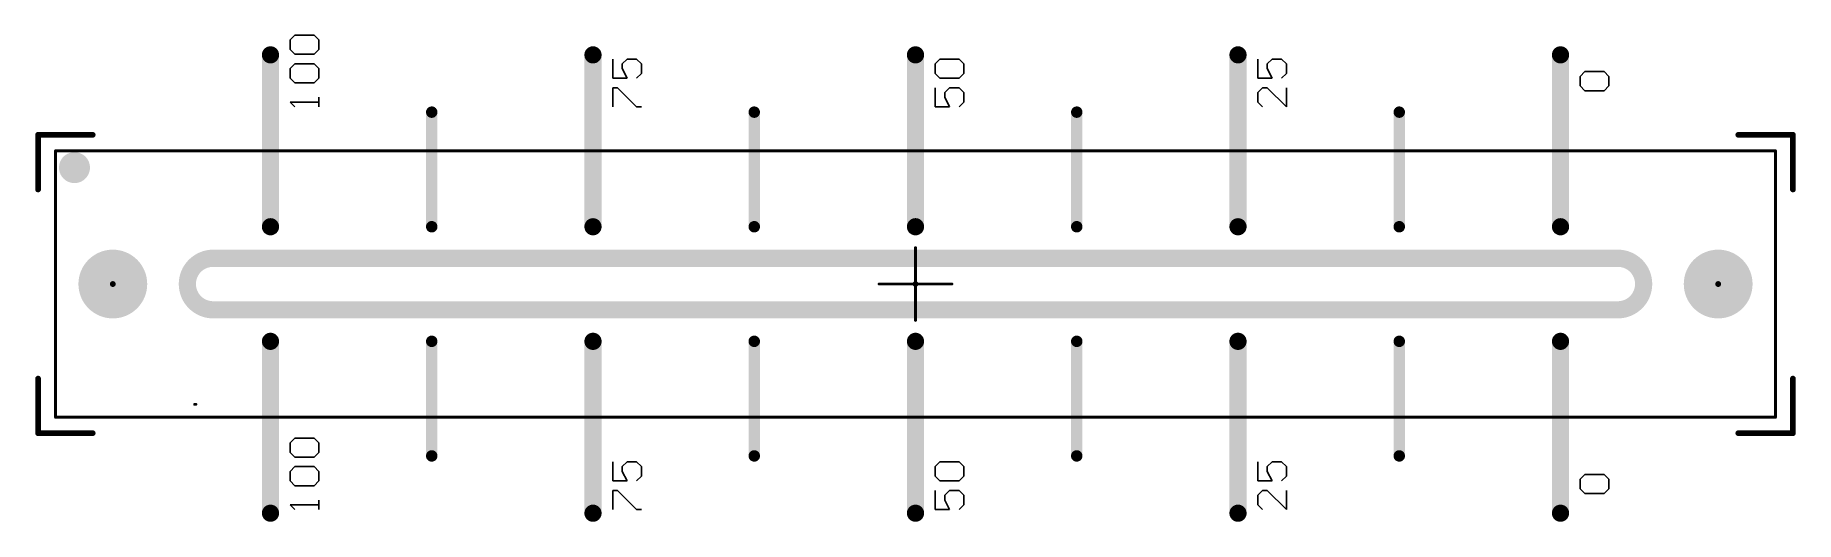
# Model space of a CAD drawing. Header units: millimetres. Extents: x 1239.3 to 1300.7, y 1261.7 to 1278.7.
import ezdxf

# ---------------------------------------------------------------- set-up
doc = ezdxf.new("R2010")
doc.units = ezdxf.units.MM
for name, color, linetype in [('BottomOverlay', 54, 'Continuous'), ('BottomSolder', 6, 'Continuous'), ('Mechanical13', 56, 'Continuous'), ('Mechanical7', 56, 'Continuous'), ('PadHoleLayer', 156, 'Continuous'), ('TopOverlay', 2, 'Continuous'), ('TopSolder', 216, 'Continuous')]:
    doc.layers.add(name, color=color, linetype=linetype)

msp = doc.modelspace()

# ---------------------------------------------------------------- linework, layer by layer
at = {"layer": 'BottomOverlay', "const_width": 0.2}
for points in [[(1239.393, 1273.302), (1239.393, 1275.207)], [(1239.393, 1275.207), (1241.298, 1275.207)], [(1298.702, 1275.207), (1300.607, 1275.207)], [(1300.607, 1273.302), (1300.607, 1275.207)], [(1239.393, 1264.793), (1239.393, 1266.698)], [(1300.607, 1264.793), (1300.607, 1266.698)], [(1239.393, 1264.793), (1241.298, 1264.793)], [(1298.702, 1264.793), (1300.607, 1264.793)]]:
    msp.add_lwpolyline(points, dxfattribs=at)
at = {"layer": 'BottomOverlay'}
for points, const_width in [([(1239.343, 1275.207, 1), (1239.443, 1275.207, 1)], 0.1), ([(1239.343, 1275.207, 1), (1239.443, 1275.207, 1)], 0.1), ([(1241.248, 1275.207, 1), (1241.348, 1275.207, 1)], 0.1), ([(1298.652, 1275.207, 1), (1298.752, 1275.207, 1)], 0.1), ([(1300.557, 1275.207, 1), (1300.657, 1275.207, 1)], 0.1), ([(1300.557, 1275.207, 1), (1300.657, 1275.207, 1)], 0.1), ([(1240.703, 1274.064, 1), (1240.623, 1274.064, 1)], 1), ([(1240.373, 1274.064, 1), (1240.873, 1274.064, 1)], 0.5), ([(1240.453, 1274.064, 1), (1240.953, 1274.064, 1)], 0.5), ([(1239.343, 1273.302, 1), (1239.443, 1273.302, 1)], 0.1), ([(1300.557, 1273.302, 1), (1300.657, 1273.302, 1)], 0.1), ([(1239.343, 1266.698, 1), (1239.443, 1266.698, 1)], 0.1), ([(1300.557, 1266.698, 1), (1300.657, 1266.698, 1)], 0.1), ([(1239.343, 1264.793, 1), (1239.443, 1264.793, 1)], 0.1), ([(1239.343, 1264.793, 1), (1239.443, 1264.793, 1)], 0.1), ([(1241.248, 1264.793, 1), (1241.348, 1264.793, 1)], 0.1), ([(1298.652, 1264.793, 1), (1298.752, 1264.793, 1)], 0.1), ([(1300.557, 1264.793, 1), (1300.657, 1264.793, 1)], 0.1), ([(1300.557, 1264.793, 1), (1300.657, 1264.793, 1)], 0.1)]:
    msp.add_lwpolyline(points, format="xyb", close=True, dxfattribs=dict(at, const_width=const_width))
at = {"layer": 'BottomSolder', "const_width": 0.102}
for points in [[(1241.949, 1270, 1), (1242.051, 1270, 1)], [(1269.949, 1270, 1), (1270.051, 1270, 1)], [(1297.949, 1270, 1), (1298.051, 1270, 1)]]:
    msp.add_lwpolyline(points, format="xyb", close=True, dxfattribs=at)
at = {"layer": 'Mechanical13', "const_width": 0.1}
for points in [[(1240, 1265.35), (1240, 1274.65)], [(1240, 1274.65), (1300, 1274.65)], [(1300, 1265.35), (1300, 1274.65)], [(1244.854, 1265.8), (1244.9, 1265.8)], [(1240, 1265.35), (1300, 1265.35)]]:
    msp.add_lwpolyline(points, dxfattribs=at)
at = {"layer": 'Mechanical13', "const_width": 0.05}
for points in [[(1239.975, 1274.65, 1), (1240.025, 1274.65, 1)], [(1239.975, 1274.65, 1), (1240.025, 1274.65, 1)], [(1299.975, 1274.65, 1), (1300.025, 1274.65, 1)], [(1299.975, 1274.65, 1), (1300.025, 1274.65, 1)], [(1244.829, 1265.8, 1), (1244.879, 1265.8, 1)], [(1244.875, 1265.8, 1), (1244.925, 1265.8, 1)], [(1239.975, 1265.35, 1), (1240.025, 1265.35, 1)], [(1239.975, 1265.35, 1), (1240.025, 1265.35, 1)], [(1299.975, 1265.35, 1), (1300.025, 1265.35, 1)], [(1299.975, 1265.35, 1), (1300.025, 1265.35, 1)]]:
    msp.add_lwpolyline(points, format="xyb", close=True, dxfattribs=at)
at = {"layer": 'Mechanical7', "const_width": 0.1}
for points in [[(1240, 1274.65), (1300, 1274.65)], [(1240, 1265.35), (1240, 1274.65)], [(1300, 1265.35), (1300, 1274.65)], [(1270, 1268.73), (1270, 1271.27)], [(1268.73, 1270), (1271.27, 1270)], [(1270, 1268.73), (1270, 1270)], [(1270, 1270), (1271.27, 1270)], [(1244.854, 1265.8), (1244.9, 1265.8)], [(1240, 1265.35), (1300, 1265.35)]]:
    msp.add_lwpolyline(points, dxfattribs=at)
at = {"layer": 'Mechanical7', "const_width": 0.05}
for points in [[(1239.975, 1274.65, 1), (1240.025, 1274.65, 1)], [(1239.975, 1274.65, 1), (1240.025, 1274.65, 1)], [(1299.975, 1274.65, 1), (1300.025, 1274.65, 1)], [(1299.975, 1274.65, 1), (1300.025, 1274.65, 1)], [(1269.975, 1271.27, 1), (1270.025, 1271.27, 1)], [(1268.705, 1270, 1), (1268.755, 1270, 1)], [(1269.975, 1270, 1), (1270.025, 1270, 1)], [(1269.975, 1270, 1), (1270.025, 1270, 1)], [(1271.245, 1270, 1), (1271.295, 1270, 1)], [(1271.245, 1270, 1), (1271.295, 1270, 1)], [(1269.975, 1268.73, 1), (1270.025, 1268.73, 1)], [(1269.975, 1268.73, 1), (1270.025, 1268.73, 1)], [(1244.829, 1265.8, 1), (1244.879, 1265.8, 1)], [(1244.875, 1265.8, 1), (1244.925, 1265.8, 1)], [(1239.975, 1265.35, 1), (1240.025, 1265.35, 1)], [(1239.975, 1265.35, 1), (1240.025, 1265.35, 1)], [(1299.975, 1265.35, 1), (1300.025, 1265.35, 1)], [(1299.975, 1265.35, 1), (1300.025, 1265.35, 1)]]:
    msp.add_lwpolyline(points, format="xyb", close=True, dxfattribs=at)
at = {"layer": 'PadHoleLayer'}
for points, const_width in [([(1241.4, 1270, 1), (1242.6, 1270, 1)], 1.2), ([(1245.5, 1270.9), (1294.5, 1270.9, -1), (1294.5, 1269.1), (1245.5, 1269.1, -1)], 0.6), ([(1297.4, 1270, 1), (1298.6, 1270, 1)], 1.2)]:
    msp.add_lwpolyline(points, format="xyb", close=True, dxfattribs=dict(at, const_width=const_width))
at = {"layer": 'TopOverlay'}
for p, q in [((1248.188, 1278.52), (1248.354, 1278.687)), ((1248.354, 1278.687), (1249.021, 1278.687)), ((1249.021, 1278.687), (1249.187, 1278.52)), ((1248.188, 1278.187), (1248.188, 1278.52)), ((1248.354, 1278.02), (1248.188, 1278.187)), ((1249.187, 1278.187), (1249.021, 1278.02)), ((1249.187, 1278.52), (1249.187, 1278.187)), ((1248.188, 1277.52), (1248.354, 1277.687)), ((1248.188, 1277.187), (1248.188, 1277.52)), ((1249.021, 1278.02), (1248.354, 1278.02)), ((1248.354, 1277.687), (1249.021, 1277.687)), ((1249.021, 1277.687), (1249.187, 1277.52)), ((1249.187, 1277.52), (1249.187, 1277.187)), ((1259.438, 1277.854), (1259.438, 1277.187)), ((1259.771, 1277.687), (1259.938, 1277.854)), ((1259.771, 1277.52), (1259.771, 1277.687)), ((1259.938, 1277.187), (1259.771, 1277.52)), ((1259.938, 1277.854), (1260.271, 1277.854)), ((1260.271, 1277.854), (1260.437, 1277.687)), ((1260.437, 1277.687), (1260.437, 1277.354)), ((1270.688, 1277.687), (1270.854, 1277.854)), ((1270.688, 1277.354), (1270.688, 1277.687)), ((1270.854, 1277.854), (1271.521, 1277.854)), ((1271.521, 1277.854), (1271.687, 1277.687)), ((1271.687, 1277.687), (1271.687, 1277.354)), ((1281.938, 1277.854), (1281.938, 1277.187)), ((1282.271, 1277.687), (1282.438, 1277.854)), ((1282.271, 1277.52), (1282.271, 1277.687)), ((1282.438, 1277.187), (1282.271, 1277.52)), ((1282.438, 1277.854), (1282.771, 1277.854)), ((1282.771, 1277.854), (1282.938, 1277.687)), ((1282.938, 1277.687), (1282.938, 1277.354)), ((1293.188, 1277.25), (1293.354, 1277.416)), ((1293.354, 1277.416), (1294.021, 1277.416)), ((1294.021, 1277.416), (1294.188, 1277.25)), ((1248.354, 1277.021), (1248.188, 1277.187)), ((1249.021, 1277.021), (1248.354, 1277.021)), ((1249.187, 1277.187), (1249.021, 1277.021)), ((1259.438, 1277.187), (1259.938, 1277.187)), ((1259.438, 1276.188), (1259.438, 1276.854)), ((1259.438, 1276.854), (1259.604, 1276.854)), ((1259.604, 1276.854), (1260.271, 1276.188)), ((1260.437, 1277.354), (1260.271, 1277.187)), ((1270.854, 1277.187), (1270.688, 1277.354)), ((1270.688, 1276.854), (1270.688, 1276.188)), ((1271.521, 1277.187), (1270.854, 1277.187)), ((1271.021, 1276.687), (1271.188, 1276.854)), ((1271.188, 1276.854), (1271.521, 1276.854)), ((1271.687, 1277.354), (1271.521, 1277.187)), ((1271.521, 1276.854), (1271.687, 1276.687)), ((1281.938, 1277.187), (1282.438, 1277.187)), ((1282.104, 1276.854), (1281.938, 1276.687)), ((1282.271, 1276.854), (1282.104, 1276.854)), ((1282.938, 1276.188), (1282.271, 1276.854)), ((1282.938, 1277.354), (1282.771, 1277.187)), ((1282.938, 1276.854), (1282.938, 1276.188)), ((1293.188, 1276.917), (1293.188, 1277.25)), ((1293.354, 1276.75), (1293.188, 1276.917)), ((1294.188, 1276.917), (1294.021, 1276.75)), ((1294.188, 1277.25), (1294.188, 1276.917)), ((1249.187, 1276.354), (1248.188, 1276.354)), ((1248.188, 1276.354), (1248.354, 1276.188)), ((1249.187, 1276.188), (1249.187, 1276.521)), ((1249.187, 1276.521), (1249.187, 1276.354)), ((1260.271, 1276.188), (1260.437, 1276.188)), ((1270.688, 1276.188), (1271.188, 1276.188)), ((1271.021, 1276.521), (1271.021, 1276.687)), ((1271.188, 1276.188), (1271.021, 1276.521)), ((1271.687, 1276.354), (1271.521, 1276.188)), ((1271.687, 1276.687), (1271.687, 1276.354)), ((1281.938, 1276.687), (1281.938, 1276.354)), ((1281.938, 1276.354), (1282.104, 1276.188)), ((1294.021, 1276.75), (1293.354, 1276.75)), ((1248.188, 1264.458), (1248.354, 1264.624)), ((1248.354, 1264.624), (1249.021, 1264.624)), ((1249.021, 1264.624), (1249.187, 1264.458)), ((1248.188, 1264.124), (1248.188, 1264.458)), ((1248.354, 1263.958), (1248.188, 1264.124)), ((1249.021, 1263.958), (1248.354, 1263.958)), ((1249.187, 1264.124), (1249.021, 1263.958)), ((1249.187, 1264.458), (1249.187, 1264.124)), ((1248.188, 1263.458), (1248.354, 1263.625)), ((1248.188, 1263.125), (1248.188, 1263.458)), ((1248.354, 1263.625), (1249.021, 1263.625)), ((1249.021, 1263.625), (1249.187, 1263.458)), ((1249.187, 1263.458), (1249.187, 1263.125)), ((1259.438, 1263.791), (1259.438, 1263.125)), ((1259.771, 1263.625), (1259.938, 1263.791)), ((1259.771, 1263.458), (1259.771, 1263.625)), ((1259.938, 1263.125), (1259.771, 1263.458)), ((1259.938, 1263.791), (1260.271, 1263.791)), ((1260.271, 1263.791), (1260.437, 1263.625)), ((1260.437, 1263.291), (1260.271, 1263.125)), ((1260.437, 1263.625), (1260.437, 1263.291)), ((1270.688, 1263.625), (1270.854, 1263.791)), ((1270.688, 1263.291), (1270.688, 1263.625)), ((1270.854, 1263.125), (1270.688, 1263.291)), ((1270.854, 1263.791), (1271.521, 1263.791)), ((1271.521, 1263.791), (1271.687, 1263.625)), ((1271.687, 1263.291), (1271.521, 1263.125)), ((1271.687, 1263.625), (1271.687, 1263.291)), ((1281.938, 1263.791), (1281.938, 1263.125)), ((1282.271, 1263.625), (1282.438, 1263.791)), ((1282.271, 1263.458), (1282.271, 1263.625)), ((1282.438, 1263.125), (1282.271, 1263.458)), ((1282.438, 1263.791), (1282.771, 1263.791)), ((1282.771, 1263.791), (1282.938, 1263.625)), ((1282.938, 1263.291), (1282.771, 1263.125)), ((1282.938, 1263.625), (1282.938, 1263.291)), ((1293.188, 1263.187), (1293.354, 1263.354)), ((1293.354, 1263.354), (1294.021, 1263.354)), ((1294.021, 1263.354), (1294.188, 1263.187)), ((1248.354, 1262.958), (1248.188, 1263.125)), ((1249.021, 1262.958), (1248.354, 1262.958)), ((1249.187, 1263.125), (1249.021, 1262.958)), ((1259.438, 1263.125), (1259.938, 1263.125)), ((1259.438, 1262.125), (1259.438, 1262.791)), ((1259.438, 1262.791), (1259.604, 1262.791)), ((1259.604, 1262.791), (1260.271, 1262.125)), ((1270.688, 1262.791), (1270.688, 1262.125)), ((1271.521, 1263.125), (1270.854, 1263.125)), ((1271.021, 1262.625), (1271.188, 1262.791)), ((1271.188, 1262.791), (1271.521, 1262.791)), ((1271.521, 1262.791), (1271.687, 1262.625)), ((1281.938, 1263.125), (1282.438, 1263.125)), ((1282.104, 1262.791), (1281.938, 1262.625)), ((1282.271, 1262.791), (1282.104, 1262.791)), ((1282.938, 1262.125), (1282.271, 1262.791)), ((1282.938, 1262.791), (1282.938, 1262.125)), ((1293.188, 1262.854), (1293.188, 1263.187)), ((1293.354, 1262.687), (1293.188, 1262.854)), ((1294.021, 1262.687), (1293.354, 1262.687)), ((1294.188, 1262.854), (1294.021, 1262.687)), ((1294.188, 1263.187), (1294.188, 1262.854)), ((1249.187, 1262.292), (1248.188, 1262.292)), ((1248.188, 1262.292), (1248.354, 1262.125)), ((1249.187, 1262.125), (1249.187, 1262.458)), ((1249.187, 1262.458), (1249.187, 1262.292)), ((1260.271, 1262.125), (1260.437, 1262.125)), ((1270.688, 1262.125), (1271.188, 1262.125)), ((1271.021, 1262.458), (1271.021, 1262.625)), ((1271.188, 1262.125), (1271.021, 1262.458)), ((1271.687, 1262.292), (1271.521, 1262.125)), ((1271.687, 1262.625), (1271.687, 1262.292)), ((1281.938, 1262.625), (1281.938, 1262.292)), ((1281.938, 1262.292), (1282.104, 1262.125))]:
    msp.add_line(p, q, dxfattribs=at)
for points, const_width in [([(1247.5, 1272), (1247.5, 1278)], 0.6), ([(1258.75, 1272), (1258.75, 1278)], 0.6), ([(1270, 1272), (1270, 1278)], 0.6), ([(1281.25, 1272), (1281.25, 1278)], 0.6), ([(1292.5, 1272), (1292.5, 1278)], 0.6), ([(1253.125, 1272), (1253.125, 1276)], 0.4), ([(1264.375, 1272), (1264.375, 1276)], 0.4), ([(1275.625, 1272), (1275.625, 1276)], 0.4), ([(1286.875, 1272), (1286.875, 1276)], 0.4), ([(1247.5, 1262), (1247.5, 1268)], 0.6), ([(1253.125, 1264), (1253.125, 1268)], 0.4), ([(1258.75, 1262), (1258.75, 1268)], 0.6), ([(1264.375, 1264), (1264.375, 1268)], 0.4), ([(1270, 1262), (1270, 1268)], 0.6), ([(1275.625, 1264), (1275.625, 1268)], 0.4), ([(1281.25, 1262), (1281.25, 1268)], 0.6), ([(1286.875, 1264), (1286.875, 1268)], 0.4), ([(1292.5, 1262), (1292.5, 1268)], 0.6)]:
    msp.add_lwpolyline(points, dxfattribs=dict(at, const_width=const_width))
for points, const_width in [([(1247.35, 1278, 1), (1247.65, 1278, 1)], 0.3), ([(1258.6, 1278, 1), (1258.9, 1278, 1)], 0.3), ([(1269.85, 1278, 1), (1270.15, 1278, 1)], 0.3), ([(1281.1, 1278, 1), (1281.4, 1278, 1)], 0.3), ([(1292.35, 1278, 1), (1292.65, 1278, 1)], 0.3), ([(1253.025, 1276, 1), (1253.225, 1276, 1)], 0.2), ([(1264.275, 1276, 1), (1264.475, 1276, 1)], 0.2), ([(1275.525, 1276, 1), (1275.725, 1276, 1)], 0.2), ([(1286.775, 1276, 1), (1286.975, 1276, 1)], 0.2), ([(1247.35, 1272, 1), (1247.65, 1272, 1)], 0.3), ([(1253.025, 1272, 1), (1253.225, 1272, 1)], 0.2), ([(1258.6, 1272, 1), (1258.9, 1272, 1)], 0.3), ([(1264.275, 1272, 1), (1264.475, 1272, 1)], 0.2), ([(1269.85, 1272, 1), (1270.15, 1272, 1)], 0.3), ([(1275.525, 1272, 1), (1275.725, 1272, 1)], 0.2), ([(1281.1, 1272, 1), (1281.4, 1272, 1)], 0.3), ([(1286.775, 1272, 1), (1286.975, 1272, 1)], 0.2), ([(1292.35, 1272, 1), (1292.65, 1272, 1)], 0.3), ([(1247.35, 1268, 1), (1247.65, 1268, 1)], 0.3), ([(1253.025, 1268, 1), (1253.225, 1268, 1)], 0.2), ([(1258.6, 1268, 1), (1258.9, 1268, 1)], 0.3), ([(1264.275, 1268, 1), (1264.475, 1268, 1)], 0.2), ([(1269.85, 1268, 1), (1270.15, 1268, 1)], 0.3), ([(1275.525, 1268, 1), (1275.725, 1268, 1)], 0.2), ([(1281.1, 1268, 1), (1281.4, 1268, 1)], 0.3), ([(1286.775, 1268, 1), (1286.975, 1268, 1)], 0.2), ([(1292.35, 1268, 1), (1292.65, 1268, 1)], 0.3), ([(1253.025, 1264, 1), (1253.225, 1264, 1)], 0.2), ([(1264.275, 1264, 1), (1264.475, 1264, 1)], 0.2), ([(1275.525, 1264, 1), (1275.725, 1264, 1)], 0.2), ([(1286.775, 1264, 1), (1286.975, 1264, 1)], 0.2), ([(1247.35, 1262, 1), (1247.65, 1262, 1)], 0.3), ([(1258.6, 1262, 1), (1258.9, 1262, 1)], 0.3), ([(1269.85, 1262, 1), (1270.15, 1262, 1)], 0.3), ([(1281.1, 1262, 1), (1281.4, 1262, 1)], 0.3), ([(1292.35, 1262, 1), (1292.65, 1262, 1)], 0.3)]:
    msp.add_lwpolyline(points, format="xyb", close=True, dxfattribs=dict(at, const_width=const_width))
at = {"layer": 'TopSolder', "const_width": 0.102}
for points in [[(1241.949, 1270, 1), (1242.051, 1270, 1)], [(1269.949, 1270, 1), (1270.051, 1270, 1)], [(1297.949, 1270, 1), (1298.051, 1270, 1)]]:
    msp.add_lwpolyline(points, format="xyb", close=True, dxfattribs=at)

doc.saveas('drawing.dxf')
